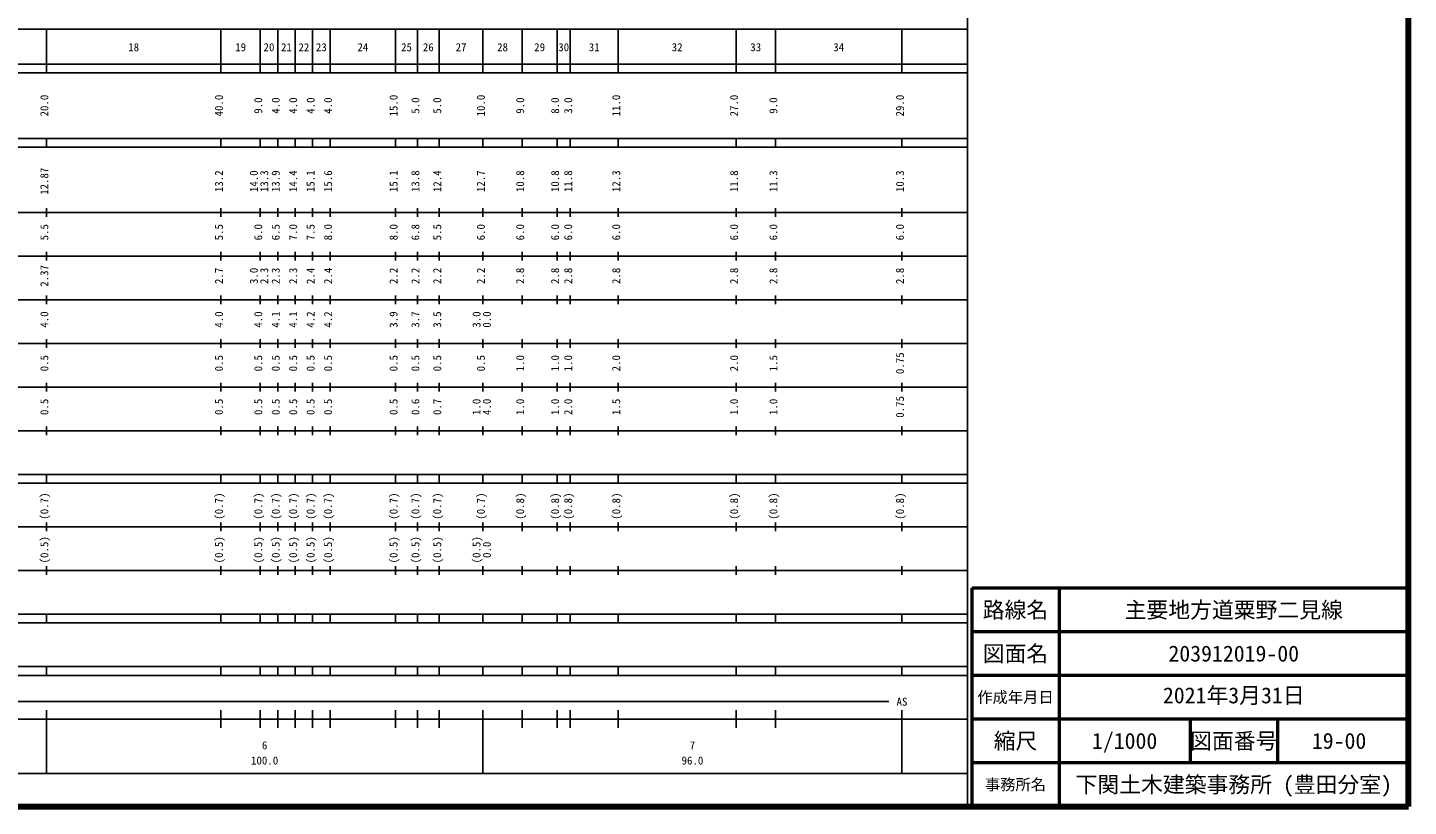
# Model space of a CAD drawing. Units: millimetres on the paper. Extents: x 40 to 680, y 20 to 380.
# Drawn here: x 363.7 to 680, y 20 to 198.4 of the extents above; entities that cross this region are included whole.
import ezdxf
from ezdxf.enums import TextEntityAlignment as Align

# ---------------------------------------------------------------- set-up
doc = ezdxf.new("R2010")
doc.units = ezdxf.units.MM
for name, color, linetype, lineweight in [('M-TTL', 2, 'Continuous', 140), ('M-TTL-BAND', 7, 'Continuous', 25), ('M-TTL-FRAM', 2, 'Continuous', 50), ('M-TTL-LINE', 7, 'Continuous', 50), ('M-TTL-TXT', 7, 'Continuous', 50)]:
    doc.layers.add(name, color=color, linetype=linetype, lineweight=lineweight)
doc.styles.add('ＭＳ ゴシック', font='')
doc.styles.get('ＭＳ ゴシック').set_extended_font_data('MS Gothic')

msp = doc.modelspace()

# ---------------------------------------------------------------- linework, layer by layer
at = {"layer": 'M-TTL'}
for p, q in [((680, 20), (680, 380)), ((40, 20), (680, 20))]:
    msp.add_line(p, q, dxfattribs=at)
at = {"layer": 'M-TTL-BAND'}
for p, q in [((579, 20), (579, 370)), ((68, 198), (579, 198)), ((368, 188), (368, 198)), ((408, 188), (408, 198)), ((417, 188), (417, 198)), ((421, 188), (421, 198)), ((425, 188), (425, 198)), ((429, 188), (429, 198)), ((433, 188), (433, 198)), ((448, 188), (448, 198)), ((453, 188), (453, 198)), ((458, 188), (458, 198)), ((468, 188), (468, 198)), ((477, 188), (477, 198)), ((485, 188), (485, 198)), ((488, 188), (488, 198)), ((499, 188), (499, 198)), ((526, 188), (526, 198)), ((535, 188), (535, 198)), ((564, 188), (564, 198)), ((40, 190), (579, 190)), ((40, 188), (579, 188)), ((40, 173), (579, 173)), ((40, 171), (579, 171)), ((368, 171), (368, 173)), ((408, 171), (408, 173)), ((417, 171), (417, 173)), ((421, 171), (421, 173)), ((425, 171), (425, 173)), ((429, 171), (429, 173)), ((433, 171), (433, 173)), ((448, 171), (448, 173)), ((453, 171), (453, 173)), ((458, 171), (458, 173)), ((468, 171), (468, 173)), ((477, 171), (477, 173)), ((485, 171), (485, 173)), ((488, 171), (488, 173)), ((499, 171), (499, 173)), ((526, 171), (526, 173)), ((535, 171), (535, 173)), ((564, 171), (564, 173)), ((40, 156), (579, 156)), ((368, 155), (368, 157)), ((408, 155), (408, 157)), ((417, 155), (417, 157)), ((421, 155), (421, 157)), ((425, 155), (425, 157)), ((429, 155), (429, 157)), ((433, 155), (433, 157)), ((448, 155), (448, 157)), ((453, 155), (453, 157)), ((458, 155), (458, 157)), ((468, 155), (468, 157)), ((477, 155), (477, 157)), ((485, 155), (485, 157)), ((488, 155), (488, 157)), ((499, 155), (499, 157)), ((526, 155), (526, 157)), ((535, 155), (535, 157)), ((564, 155), (564, 157)), ((46, 146), (579, 146)), ((368, 145), (368, 147)), ((408, 145), (408, 147)), ((417, 145), (417, 147)), ((421, 145), (421, 147)), ((425, 145), (425, 147)), ((429, 145), (429, 147)), ((433, 145), (433, 147)), ((448, 145), (448, 147)), ((453, 145), (453, 147)), ((458, 145), (458, 147)), ((468, 145), (468, 147)), ((477, 145), (477, 147)), ((485, 145), (485, 147)), ((488, 145), (488, 147)), ((499, 145), (499, 147)), ((526, 145), (526, 147)), ((535, 145), (535, 147)), ((564, 145), (564, 147)), ((368, 135), (368, 137)), ((408, 135), (408, 137)), ((417, 135), (417, 137)), ((421, 135), (421, 137)), ((425, 135), (425, 137)), ((429, 135), (429, 137)), ((433, 135), (433, 137)), ((448, 135), (448, 137)), ((453, 135), (453, 137)), ((458, 135), (458, 137)), ((468, 135), (468, 137)), ((477, 135), (477, 137)), ((485, 135), (485, 137)), ((488, 135), (488, 137)), ((499, 135), (499, 137)), ((526, 135), (526, 137)), ((535, 135), (535, 137)), ((564, 135), (564, 137)), ((52, 136), (579, 136)), ((368, 125), (368, 127)), ((408, 125), (408, 127)), ((417, 125), (417, 127)), ((421, 125), (421, 127)), ((425, 125), (425, 127)), ((429, 125), (429, 127)), ((433, 125), (433, 127)), ((448, 125), (448, 127)), ((453, 125), (453, 127)), ((458, 125), (458, 127)), ((468, 125), (468, 127)), ((477, 125), (477, 127)), ((485, 125), (485, 127)), ((488, 125), (488, 127)), ((499, 125), (499, 127)), ((526, 125), (526, 127)), ((535, 125), (535, 127)), ((564, 125), (564, 127)), ((46, 126), (579, 126)), ((52, 116), (579, 116)), ((368, 115), (368, 117)), ((408, 115), (408, 117)), ((417, 115), (417, 117)), ((421, 115), (421, 117)), ((425, 115), (425, 117)), ((429, 115), (429, 117)), ((433, 115), (433, 117)), ((448, 115), (448, 117)), ((453, 115), (453, 117)), ((458, 115), (458, 117)), ((468, 115), (468, 117)), ((477, 115), (477, 117)), ((485, 115), (485, 117)), ((488, 115), (488, 117)), ((499, 115), (499, 117)), ((526, 115), (526, 117)), ((535, 115), (535, 117)), ((564, 115), (564, 117)), ((46, 106), (579, 106)), ((368, 105), (368, 107)), ((408, 105), (408, 107)), ((417, 105), (417, 107)), ((421, 105), (421, 107)), ((425, 105), (425, 107)), ((429, 105), (429, 107)), ((433, 105), (433, 107)), ((448, 105), (448, 107)), ((453, 105), (453, 107)), ((458, 105), (458, 107)), ((468, 105), (468, 107)), ((477, 105), (477, 107)), ((485, 105), (485, 107)), ((488, 105), (488, 107)), ((499, 105), (499, 107)), ((526, 105), (526, 107)), ((535, 105), (535, 107)), ((564, 105), (564, 107)), ((40, 96), (579, 96)), ((368, 94), (368, 96)), ((408, 94), (408, 96)), ((417, 94), (417, 96)), ((421, 94), (421, 96)), ((425, 94), (425, 96)), ((429, 94), (429, 96)), ((433, 94), (433, 96)), ((448, 94), (448, 96)), ((453, 94), (453, 96)), ((458, 94), (458, 96)), ((468, 94), (468, 96)), ((477, 94), (477, 96)), ((485, 94), (485, 96)), ((488, 94), (488, 96)), ((499, 94), (499, 96)), ((526, 94), (526, 96)), ((535, 94), (535, 96)), ((564, 94), (564, 96)), ((40, 94), (579, 94)), ((49, 84), (579, 84)), ((368, 83), (368, 85)), ((408, 83), (408, 85)), ((417, 83), (417, 85)), ((421, 83), (421, 85)), ((425, 83), (425, 85)), ((429, 83), (429, 85)), ((433, 83), (433, 85)), ((448, 83), (448, 85)), ((453, 83), (453, 85)), ((458, 83), (458, 85)), ((468, 83), (468, 85)), ((477, 83), (477, 85)), ((485, 83), (485, 85)), ((488, 83), (488, 85)), ((499, 83), (499, 85)), ((526, 83), (526, 85)), ((535, 83), (535, 85)), ((564, 83), (564, 85)), ((40, 74), (579, 74)), ((368, 73), (368, 75)), ((408, 73), (408, 75)), ((417, 73), (417, 75)), ((421, 73), (421, 75)), ((425, 73), (425, 75)), ((429, 73), (429, 75)), ((433, 73), (433, 75)), ((448, 73), (448, 75)), ((453, 73), (453, 75)), ((458, 73), (458, 75)), ((468, 73), (468, 75)), ((477, 73), (477, 75)), ((485, 73), (485, 75)), ((488, 73), (488, 75)), ((499, 73), (499, 75)), ((526, 73), (526, 75)), ((535, 73), (535, 75)), ((564, 73), (564, 75)), ((40, 64), (579, 64)), ((368, 62), (368, 64)), ((408, 62), (408, 64)), ((417, 62), (417, 64)), ((421, 62), (421, 64)), ((425, 62), (425, 64)), ((429, 62), (429, 64)), ((433, 62), (433, 64)), ((448, 62), (448, 64)), ((453, 62), (453, 64)), ((458, 62), (458, 64)), ((468, 62), (468, 64)), ((477, 62), (477, 64)), ((485, 62), (485, 64)), ((488, 62), (488, 64)), ((499, 62), (499, 64)), ((526, 62), (526, 64)), ((535, 62), (535, 64)), ((564, 62), (564, 64)), ((40, 62), (579, 62)), ((40, 52), (579, 52)), ((368, 50), (368, 52)), ((408, 50), (408, 52)), ((417, 50), (417, 52)), ((421, 50), (421, 52)), ((425, 50), (425, 52)), ((429, 50), (429, 52)), ((433, 50), (433, 52)), ((448, 50), (448, 52)), ((453, 50), (453, 52)), ((458, 50), (458, 52)), ((468, 50), (468, 52)), ((477, 50), (477, 52)), ((485, 50), (485, 52)), ((488, 50), (488, 52)), ((499, 50), (499, 52)), ((526, 50), (526, 52)), ((535, 50), (535, 52)), ((564, 50), (564, 52)), ((40, 50), (579, 50)), ((71, 44), (561, 44)), ((368, 27.5), (368, 42)), ((408, 38), (408, 42)), ((417, 38), (417, 42)), ((421, 38), (421, 42)), ((425, 38), (425, 42)), ((429, 38), (429, 42)), ((433, 38), (433, 42)), ((448, 38), (448, 42)), ((453, 38), (453, 42)), ((458, 38), (458, 42)), ((468, 27.5), (468, 42)), ((477, 38), (477, 42)), ((485, 38), (485, 42)), ((488, 38), (488, 42)), ((499, 38), (499, 42)), ((526, 38), (526, 42)), ((535, 38), (535, 42)), ((564, 27.5), (564, 42)), ((40, 40), (579, 40)), ((68, 27.5), (579, 27.5))]:
    msp.add_line(p, q, dxfattribs=at)
at = {"layer": 'M-TTL-FRAM'}
for p, q in [((680, 70), (580, 70)), ((580, 70), (580, 20))]:
    msp.add_line(p, q, dxfattribs=at)
at = {"layer": 'M-TTL-LINE'}
for p, q in [((600, 70), (600, 20)), ((680, 60), (580, 60)), ((680, 50), (580, 50)), ((680, 40), (580, 40)), ((630, 40), (630, 30)), ((650, 40), (650, 30)), ((680, 30), (580, 30))]:
    msp.add_line(p, q, dxfattribs=at)

# ---------------------------------------------------------------- texts
at = {"layer": 'M-TTL-BAND', "style": 'ＭＳ ゴシック'}
for s, p in [('18', (388, 192.405)), ('19', (412.5, 192.405)), ('20', (419, 192.405)), ('21', (423, 192.405)), ('22', (427, 192.405)), ('23', (431, 192.405)), ('24', (440.5, 192.405)), ('25', (450.5, 192.405)), ('26', (455.5, 192.405)), ('27', (463, 192.405)), ('28', (472.5, 192.405)), ('29', (481, 192.405)), ('30', (486.5, 192.405)), ('31', (493.5, 192.405)), ('32', (512.5, 192.405)), ('33', (530.5, 192.405)), ('34', (549.5, 192.405)), ('AS', (564, 42.5)), ('6', (418, 32.523)), ('7', (516, 32.523)), ('100.0', (418, 29.033)), ('96.0', (516, 29.033))]:
    msp.add_text(s, height=1.833, dxfattribs=at).set_placement(p, align=Align.BOTTOM_CENTER)
for s, p in [('20.0', (369, 180.5)), ('40.0', (409, 180.5)), ('9.0', (418, 180.5)), ('4.0', (422, 180.5)), ('4.0', (426, 180.5)), ('4.0', (430, 180.5)), ('4.0', (434, 180.5)), ('15.0', (449, 180.5)), ('5.0', (454, 180.5)), ('5.0', (459, 180.5)), ('10.0', (469, 180.5)), ('9.0', (478, 180.5)), ('8.0', (486, 180.5)), ('3.0', (489, 180.5)), ('11.0', (500, 180.5)), ('27.0', (527, 180.5)), ('9.0', (536, 180.5)), ('29.0', (565, 180.5)), ('12.87', (369, 163.174)), ('13.2', (409, 163.174)), ('14.0', (417, 163.174)), ('13.3', (419.37, 163.174)), ('13.9', (422, 163.174)), ('14.4', (426, 163.174)), ('15.1', (430, 163.174)), ('15.6', (434, 163.174)), ('15.1', (449, 163.174)), ('13.8', (454, 163.174)), ('12.4', (459, 163.174)), ('12.7', (469, 163.174)), ('10.8', (478, 163.174)), ('10.8', (486, 163.174)), ('11.8', (489, 163.174)), ('12.3', (500, 163.174)), ('11.8', (527, 163.174)), ('11.3', (536, 163.174)), ('10.3', (565, 163.174)), ('5.5', (369, 151.5)), ('5.5', (409, 151.5)), ('6.0', (418, 151.5)), ('6.5', (422, 151.5)), ('7.0', (426, 151.5)), ('7.5', (430, 151.5)), ('8.0', (434, 151.5)), ('8.0', (449, 151.5)), ('6.8', (454, 151.5)), ('5.5', (459, 151.5)), ('6.0', (469, 151.5)), ('6.0', (478, 151.5)), ('6.0', (486, 151.5)), ('6.0', (489, 151.5)), ('6.0', (500, 151.5)), ('6.0', (527, 151.5)), ('6.0', (536, 151.5)), ('6.0', (565, 151.5)), ('2.37', (369, 141.5)), ('2.7', (409, 141.5)), ('3.0', (417, 141.5)), ('2.3', (419.37, 141.5)), ('2.3', (422, 141.5)), ('2.3', (426, 141.5)), ('2.4', (430, 141.5)), ('2.4', (434, 141.5)), ('2.2', (449, 141.5)), ('2.2', (454, 141.5)), ('2.2', (459, 141.5)), ('2.2', (469, 141.5)), ('2.8', (478, 141.5)), ('2.8', (486, 141.5)), ('2.8', (489, 141.5)), ('2.8', (500, 141.5)), ('2.8', (527, 141.5)), ('2.8', (536, 141.5)), ('2.8', (565, 141.5)), ('4.0', (369, 131.5)), ('4.0', (409, 131.5)), ('4.0', (418, 131.5)), ('4.1', (422, 131.5)), ('4.1', (426, 131.5)), ('4.2', (430, 131.5)), ('4.2', (434, 131.5)), ('3.9', (449, 131.5)), ('3.7', (454, 131.5)), ('3.5', (459, 131.5)), ('3.0', (468, 131.5)), ('0.0', (470.37, 131.5)), ('0.75', (565, 121.5)), ('0.5', (369, 121.5)), ('0.5', (409, 121.5)), ('0.5', (418, 121.5)), ('0.5', (422, 121.5)), ('0.5', (426, 121.5)), ('0.5', (430, 121.5)), ('0.5', (434, 121.5)), ('0.5', (449, 121.5)), ('0.5', (454, 121.5)), ('0.5', (459, 121.5)), ('0.5', (469, 121.5)), ('1.0', (478, 121.5)), ('1.0', (486, 121.5)), ('1.0', (489, 121.5)), ('2.0', (500, 121.5)), ('2.0', (527, 121.5)), ('1.5', (536, 121.5)), ('0.5', (369, 111.5)), ('0.5', (409, 111.5)), ('0.5', (418, 111.5)), ('0.5', (422, 111.5)), ('0.5', (426, 111.5)), ('0.5', (430, 111.5)), ('0.5', (434, 111.5)), ('0.5', (449, 111.5)), ('0.6', (454, 111.5)), ('0.7', (459, 111.5)), ('1.0', (468, 111.5)), ('4.0', (470.37, 111.5)), ('1.0', (478, 111.5)), ('1.0', (486, 111.5)), ('2.0', (489, 111.5)), ('1.5', (500, 111.5)), ('1.0', (527, 111.5)), ('1.0', (536, 111.5)), ('0.75', (565, 111.5)), ('(0.7)', (369, 88.764)), ('(0.7)', (409, 88.764)), ('(0.7)', (418, 88.764)), ('(0.7)', (422, 88.764)), ('(0.7)', (426, 88.764)), ('(0.7)', (430, 88.764)), ('(0.7)', (434, 88.764)), ('(0.7)', (449, 88.764)), ('(0.7)', (454, 88.764)), ('(0.7)', (459, 88.764)), ('(0.7)', (469, 88.764)), ('(0.8)', (478, 88.764)), ('(0.8)', (486, 88.764)), ('(0.8)', (489, 88.764)), ('(0.8)', (500, 88.764)), ('(0.8)', (527, 88.764)), ('(0.8)', (536, 88.764)), ('(0.8)', (565, 88.764)), ('(0.5)', (369, 78.764)), ('(0.5)', (409, 78.764)), ('(0.5)', (418, 78.764)), ('(0.5)', (422, 78.764)), ('(0.5)', (426, 78.764)), ('(0.5)', (430, 78.764)), ('(0.5)', (434, 78.764)), ('(0.5)', (449, 78.764)), ('(0.5)', (454, 78.764)), ('(0.5)', (459, 78.764)), ('(0.5)', (468, 78.764)), ('0.0', (470.37, 78.764))]:
    msp.add_text(s, height=1.833, rotation=90, dxfattribs=at).set_placement(p, align=Align.BOTTOM_CENTER)
at = {"layer": 'M-TTL-TXT', "style": 'ＭＳ ゴシック'}
for s, height, p in [('路線名', 3.666, (590, 65)), ('路線名', 3.666, (590, 65)), ('主要地方道粟野二見線', 3.666, (640, 65)), ('図面名', 3.666, (590, 55)), ('図面名', 3.666, (590, 55)), ('203912019-00', 3.666, (640, 55)), ('作成年月日', 2.566, (590, 45)), ('作成年月日', 2.566, (590, 45)), ('縮尺', 3.666, (590, 35)), ('縮尺', 3.666, (590, 35)), ('1/1000', 3.666, (615, 35)), ('図面番号', 3.666, (640, 35)), ('図面番号', 3.666, (640, 35)), ('19-00', 3.666, (664.125, 35)), ('事務所名', 2.566, (590, 25)), ('事務所名', 2.566, (590, 25)), ('下関土木建築事務所 (豊田分室)', 3.666, (640, 25))]:
    msp.add_text(s, height=height, dxfattribs=at).set_placement(p, align=Align.MIDDLE_CENTER)
msp.add_text('2021年3月31日', height=3.666, dxfattribs=at).set_placement((640, 42.5), align=Align.BOTTOM_CENTER)

doc.saveas('drawing.dxf')
